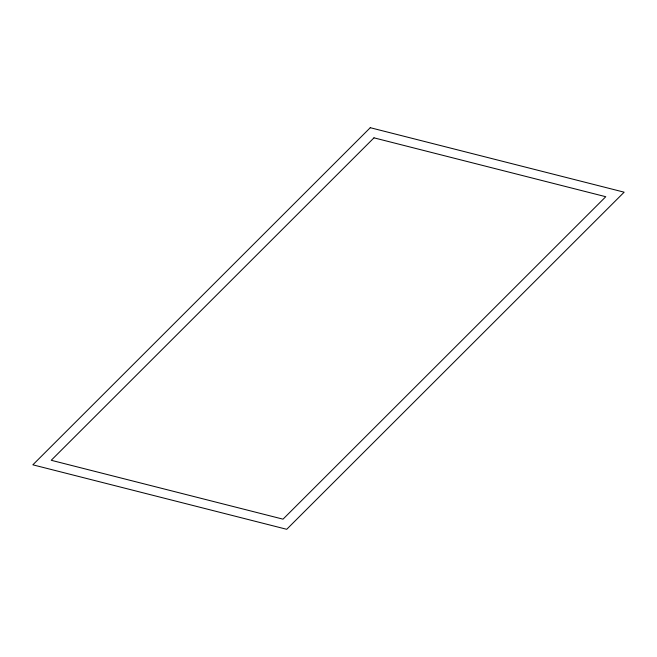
<?xml version="1.0" encoding="UTF-8"?>
<svg xmlns="http://www.w3.org/2000/svg" width="657" height="657" viewBox="0 0 657 657"><rect width="100%" height="100%" fill="white"/><g stroke="black" fill="none" stroke-linecap="round" stroke-linejoin="round"><path stroke-width="0.99" d="M370.277 127.704L32.85 464.819L286.723 529.296L624.15 192.181L370.277 127.704M373.981 137.839L51.23 460.286L283.019 519.161L605.77 196.714L373.981 137.839"/></g></svg>
